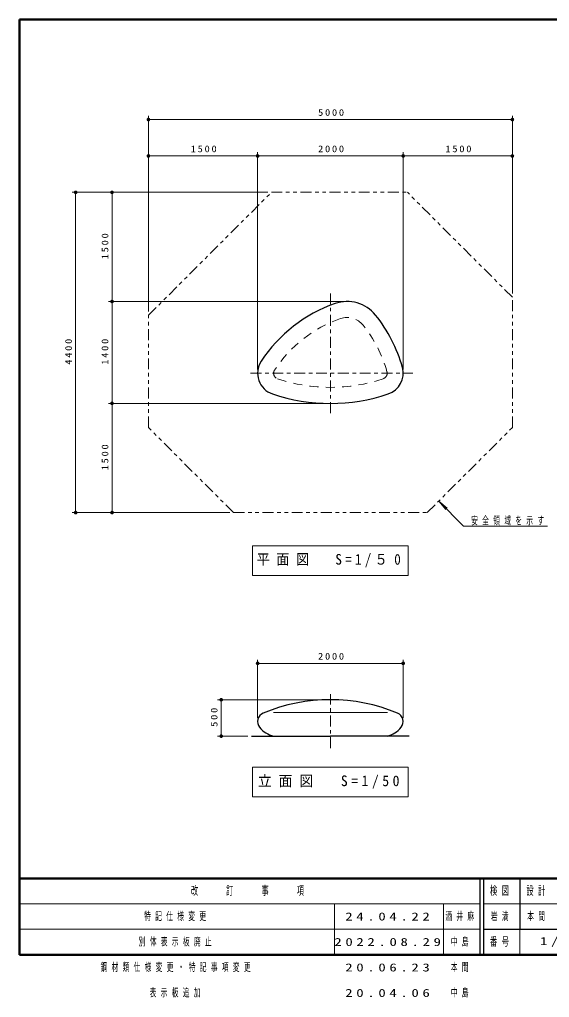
# Model space of a CAD drawing. Units: millimetres on the paper, scale 1:50. Extents: x -365 to 0, y -12 to 257.
# Drawn here: x -365 to -219.4, y -11.7 to 257 of the extents above; entities that cross this region are included whole.
import ezdxf

# ---------------------------------------------------------------- set-up
doc = ezdxf.new("R2010")
doc.units = ezdxf.units.MM
for name, pattern in [('USER1', [4.5, 2.5, -2]), ('USER2', [6, 3, -1, 1, -1]), ('USER3', [8, 3, -1, 1, -1, 1, -1])]:
    doc.linetypes.add(name, pattern=pattern)
doc.layers.add('LY_1', color=7, linetype='Continuous', lineweight=13)
doc.layers.add('LY_2', color=7, linetype='Continuous', lineweight=13)
doc.layers.add('LY_3', color=7, linetype='Continuous')
doc.styles.add('ＭＳ ゴシック', font='')
doc.styles.get('ＭＳ ゴシック').set_extended_font_data('MS Gothic')

# ---------------------------------------------------------------- blocks, each defined once
blk = doc.blocks.new('filled_dot')
at = {"color": 0, "linetype": 'Continuous', "lineweight": -2, "const_width": 1.25}
blk.add_lwpolyline([(-0.625, 0, 1), (0.625, 0, 1)], format="xyb", close=True, dxfattribs=at)

msp = doc.modelspace()

# ---------------------------------------------------------------- linework, layer by layer
at = {"layer": 'LY_1'}
for p, q in [((-329.59, 220.522), (-329.59, 230.522)), ((-329.59, 229.522), (-229.59, 229.522)), ((-229.59, 220.522), (-229.59, 230.522)), ((-329.59, 176.732), (-329.59, 220.522)), ((-299.59, 160.809), (-299.59, 220.522)), ((-259.59, 160.809), (-259.59, 220.522)), ((-229.59, 181.699), (-229.59, 220.522)), ((-329.59, 219.522), (-299.59, 219.522)), ((-299.59, 219.522), (-259.59, 219.522)), ((-259.59, 219.522), (-229.59, 219.522)), ((-340.59, 209.522), (-350.59, 209.522)), ((-349.59, 121.522), (-349.59, 209.522)), ((-296.8, 209.522), (-340.59, 209.522)), ((-339.59, 179.522), (-339.59, 209.522)), ((-275.981, 179.522), (-340.59, 179.522)), ((-339.59, 151.522), (-339.59, 179.522)), ((-280.59, 151.522), (-340.59, 151.522)), ((-339.59, 121.522), (-339.59, 151.522)), ((-249.829, 124.658), (-247.9, 122.36)), ((-249.829, 124.658), (-247.53, 122.73)), ((-242.991, 117.82), (-249.829, 124.658)), ((-340.59, 121.522), (-350.59, 121.522)), ((-307.215, 121.522), (-340.59, 121.522)), ((-242.991, 117.82), (-219.902, 117.82)), ((-300.99, 112.38), (-300.99, 104.247)), ((-258.19, 112.38), (-300.99, 112.38)), ((-258.19, 104.247), (-258.19, 112.38)), ((-300.99, 104.247), (-258.19, 104.247)), ((-299.59, 65.085), (-299.59, 81.085)), ((-259.59, 65.085), (-259.59, 81.085)), ((-299.59, 80.085), (-259.59, 80.085)), ((-280.59, 70.085), (-310.59, 70.085)), ((-309.59, 60.085), (-309.59, 70.085)), ((-295.246, 66.585), (-279.59, 66.585)), ((-263.933, 66.585), (-279.59, 66.585)), ((-302.241, 60.085), (-310.59, 60.085)), ((-300.99, 51.515), (-300.99, 43.382)), ((-258.19, 51.515), (-300.99, 51.515)), ((-258.19, 43.382), (-258.19, 51.515)), ((-300.99, 43.382), (-258.19, 43.382))]:
    msp.add_line(p, q, dxfattribs=at)
at = {"layer": 'LY_1', "linetype": 'USER3'}
for p, q in [((-329.59, 175.732), (-295.8, 209.522)), ((-295.8, 209.522), (-258.412, 209.522)), ((-229.59, 180.699), (-258.412, 209.522)), ((-229.59, 144.897), (-229.59, 180.699)), ((-329.59, 144.897), (-329.59, 175.732)), ((-306.215, 121.522), (-329.59, 144.897)), ((-252.965, 121.522), (-229.59, 144.897)), ((-306.215, 121.522), (-252.965, 121.522))]:
    msp.add_line(p, q, dxfattribs=at)
at = {"layer": 'LY_1', "linetype": 'USER2'}
for p, q in [((-279.59, 148.825), (-279.59, 181.755)), ((-301.526, 159.809), (-256.946, 159.809)), ((-279.59, 56.767), (-279.59, 71.573))]:
    msp.add_line(p, q, dxfattribs=at)
at = {"layer": 'LY_1', "lineweight": 25}
for p in [(-301.241, 60.085), (-257.939, 60.085)]:
    msp.add_line(p, (-279.59, 60.085), dxfattribs=at)
for centre, radius, start, end in [((-265.148, 141.179), 40, 109.1334, 146.77526), ((-274.981, 169.522), 10, 38.8347, 109.1334), ((-298.349, 150.71), 40, 15.52249, 38.8347), ((-293.59, 159.809), 6, 146.77526, 251.44699), ((-265.59, 159.809), 6, 288.553, 15.52249), ((-279.59, 201.522), 50, 251.44699, 288.553), ((-279.59, 22.085), 48, 67.38013, 112.61987), ((-297.09, 64.085), 2.5, 112.61987, 218.66547), ((-262.09, 64.085), 2.5, 321.33453, 67.38013), ((-293.576, 66.897), 7, 218.66547, 256.67238), ((-265.603, 66.897), 7, 283.32762, 321.33453)]:
    msp.add_arc(centre, radius, start, end, dxfattribs=at)
at = {"layer": 'LY_1', "linetype": 'USER1'}
for centre, radius, start, end in [((-265.148, 141.179), 35.6, 109.1334, 146.77526), ((-274.981, 169.522), 5.6, 38.8347, 109.1334), ((-298.349, 150.71), 35.6, 15.52249, 38.8347), ((-293.59, 159.809), 1.6, 146.77526, 251.44699), ((-265.59, 159.809), 1.6, 288.553, 15.52249), ((-279.59, 201.522), 45.6, 251.44699, 288.553)]:
    msp.add_arc(centre, radius, start, end, dxfattribs=at)
at = {"layer": 'LY_2', "lineweight": 50}
for p, q in [((0, 257), (-365, 257)), ((-365, 257), (-365, 0)), ((-365, 21), (0, 21)), ((-365, 0), (0, 0))]:
    msp.add_line(p, q, dxfattribs=at)
at = {"layer": 'LY_2', "lineweight": 25}
for p, q in [((-238.5, 21), (-238.5, 0)), ((-237.5, 21), (-237.5, 0)), ((-227.5, 21), (-227.5, 7)), ((-237.5, 7), (0, 7))]:
    msp.add_line(p, q, dxfattribs=at)
at = {"layer": 'LY_2'}
for p, q in [((-365, 14), (-238.5, 14)), ((-278.5, 14), (-278.5, 0)), ((-248.5, 14), (-248.5, 0)), ((-237.5, 14), (-182.5, 14)), ((-365, 7), (-238.5, 7)), ((-227.5, 7), (-227.5, 0))]:
    msp.add_line(p, q, dxfattribs=at)

# ---------------------------------------------------------------- block references
at = {"layer": 'LY_1', "xscale": 0.4, "yscale": 0.4}
for p in [(-329.59, 229.522), (-329.59, 219.522), (-299.59, 219.522), (-259.59, 219.522), (-299.59, 80.085)]:
    msp.add_blockref('filled_dot', p, dxfattribs=at)
for p, rotation in [((-229.59, 229.522), 180), ((-299.59, 219.522), 180), ((-259.59, 219.522), 180), ((-229.59, 219.522), 180), ((-349.59, 209.522), 270), ((-339.59, 209.522), 270), ((-339.59, 179.522), 90), ((-339.59, 179.522), 270), ((-339.59, 151.522), 90), ((-339.59, 151.522), 270), ((-349.59, 121.522), 90), ((-339.59, 121.522), 90), ((-259.59, 80.085), 180), ((-309.59, 70.085), 270), ((-309.59, 60.085), 90)]:
    msp.add_blockref('filled_dot', p, dxfattribs=dict(at, rotation=rotation))

# ---------------------------------------------------------------- texts
at = {"layer": 'LY_1', "style": 'ＭＳ ゴシック'}
for s, insert, char_height, attachment_point in [('\\T1.33;\\W1.15;5000', (-279.166, 230.522), 1.833, 8), ('\\T1.33;\\W1.15;1500', (-314.168, 220.522), 1.833, 8), ('\\T1.33;\\W1.15;2000', (-279.166, 220.522), 1.833, 8), ('\\T1.33;\\W1.15;1500', (-244.168, 220.522), 1.833, 8), ('\\T1.64;\\W0.6;安全領域を示す', (-240.902, 117.97), 2.199, 7), ('\\T1.5;\\W0.9;平面図\u3000S=1/５0', (-279.59, 108.314), 2.933, 5), ('\\T1.33;\\W1.15;2000', (-279.166, 81.085), 1.833, 8), ('\\T1.5;\\W0.95;立面図\u3000S=1/50', (-279.59, 47.449), 2.933, 5), ('\\T1.64;\\W0.6;特記仕様変更', (-330.75, 10.5), 2.199, 4), ('\\T1.5;\\W1.35;24.04.22', (-275.5, 10.5), 2.199, 4), ('\\T1.64;\\W0.6;酒井麻', (-248, 10.5), 2.199, 4), ('\\T1.64;\\W0.6;別体表示板廃止', (-332.25, 3.5), 2.199, 4), ('\\T1.5;\\W1.35;2022.08.29', (-278.5, 3.5), 2.199, 4), ('\\T1.64;\\W0.6;中島', (-246.5, 3.5), 2.199, 4), ('\\T1.64;\\W0.6;鋼材類仕様変更・特記事項変更', (-342.75, -3.5), 2.199, 4), ('\\T1.5;\\W1.35;20.06.23', (-275.5, -3.5), 2.199, 4), ('\\T1.64;\\W0.6;本間', (-246.5, -3.5), 2.199, 4), ('\\T1.64;\\W0.6;表示板追加', (-329.25, -10.5), 2.199, 4), ('\\T1.5;\\W1.35;20.04.06', (-275.5, -10.5), 2.199, 4), ('\\T1.64;\\W0.6;中島', (-246.5, -10.5), 2.199, 4)]:
    msp.add_mtext(s, dxfattribs=dict(at, insert=insert, char_height=char_height, attachment_point=attachment_point))
at = {"layer": 'LY_1', "char_height": 1.833, "attachment_point": 8, "rotation": 90, "style": 'ＭＳ ゴシック'}
for s, insert in [('\\T1.33;\\W1.15;1500', (-340.59, 194.943)), ('\\T1.33;\\W1.15;4400', (-350.59, 165.95)), ('\\T1.33;\\W1.15;1400', (-340.59, 165.943)), ('\\T1.33;\\W1.15;1500', (-340.59, 136.943)), ('\\T1.33;\\W1.15;500', (-310.59, 65.502))]:
    msp.add_mtext(s, dxfattribs=dict(at, insert=insert))
at = {"layer": 'LY_2', "char_height": 2.346, "attachment_point": 5, "style": 'ＭＳ ゴシック'}
for s, insert in [('\\T1.64;\\W0.6;改\u3000\u3000訂\u3000\u3000事\u3000\u3000項', (-301.75, 17.5)), ('\\T1.64;\\W0.6;検図', (-232.5, 17.5)), ('\\T1.64;\\W0.6;設計', (-222.5, 17.5)), ('\\T1.64;\\W0.6;番号', (-232.5, 3.5))]:
    msp.add_mtext(s, dxfattribs=dict(at, insert=insert))
at = {"layer": 'LY_3', "char_height": 2.199, "attachment_point": 4, "style": 'ＭＳ ゴシック'}
for s, insert in [('\\T1.64;\\W0.6;岩満', (-235.5, 10.5)), ('\\T1.64;\\W0.6;本間', (-225.5, 10.5)), ('\\T1.5;\\W1.35;1/1', (-222, 3.5))]:
    msp.add_mtext(s, dxfattribs=dict(at, insert=insert))

doc.saveas('drawing.dxf')
